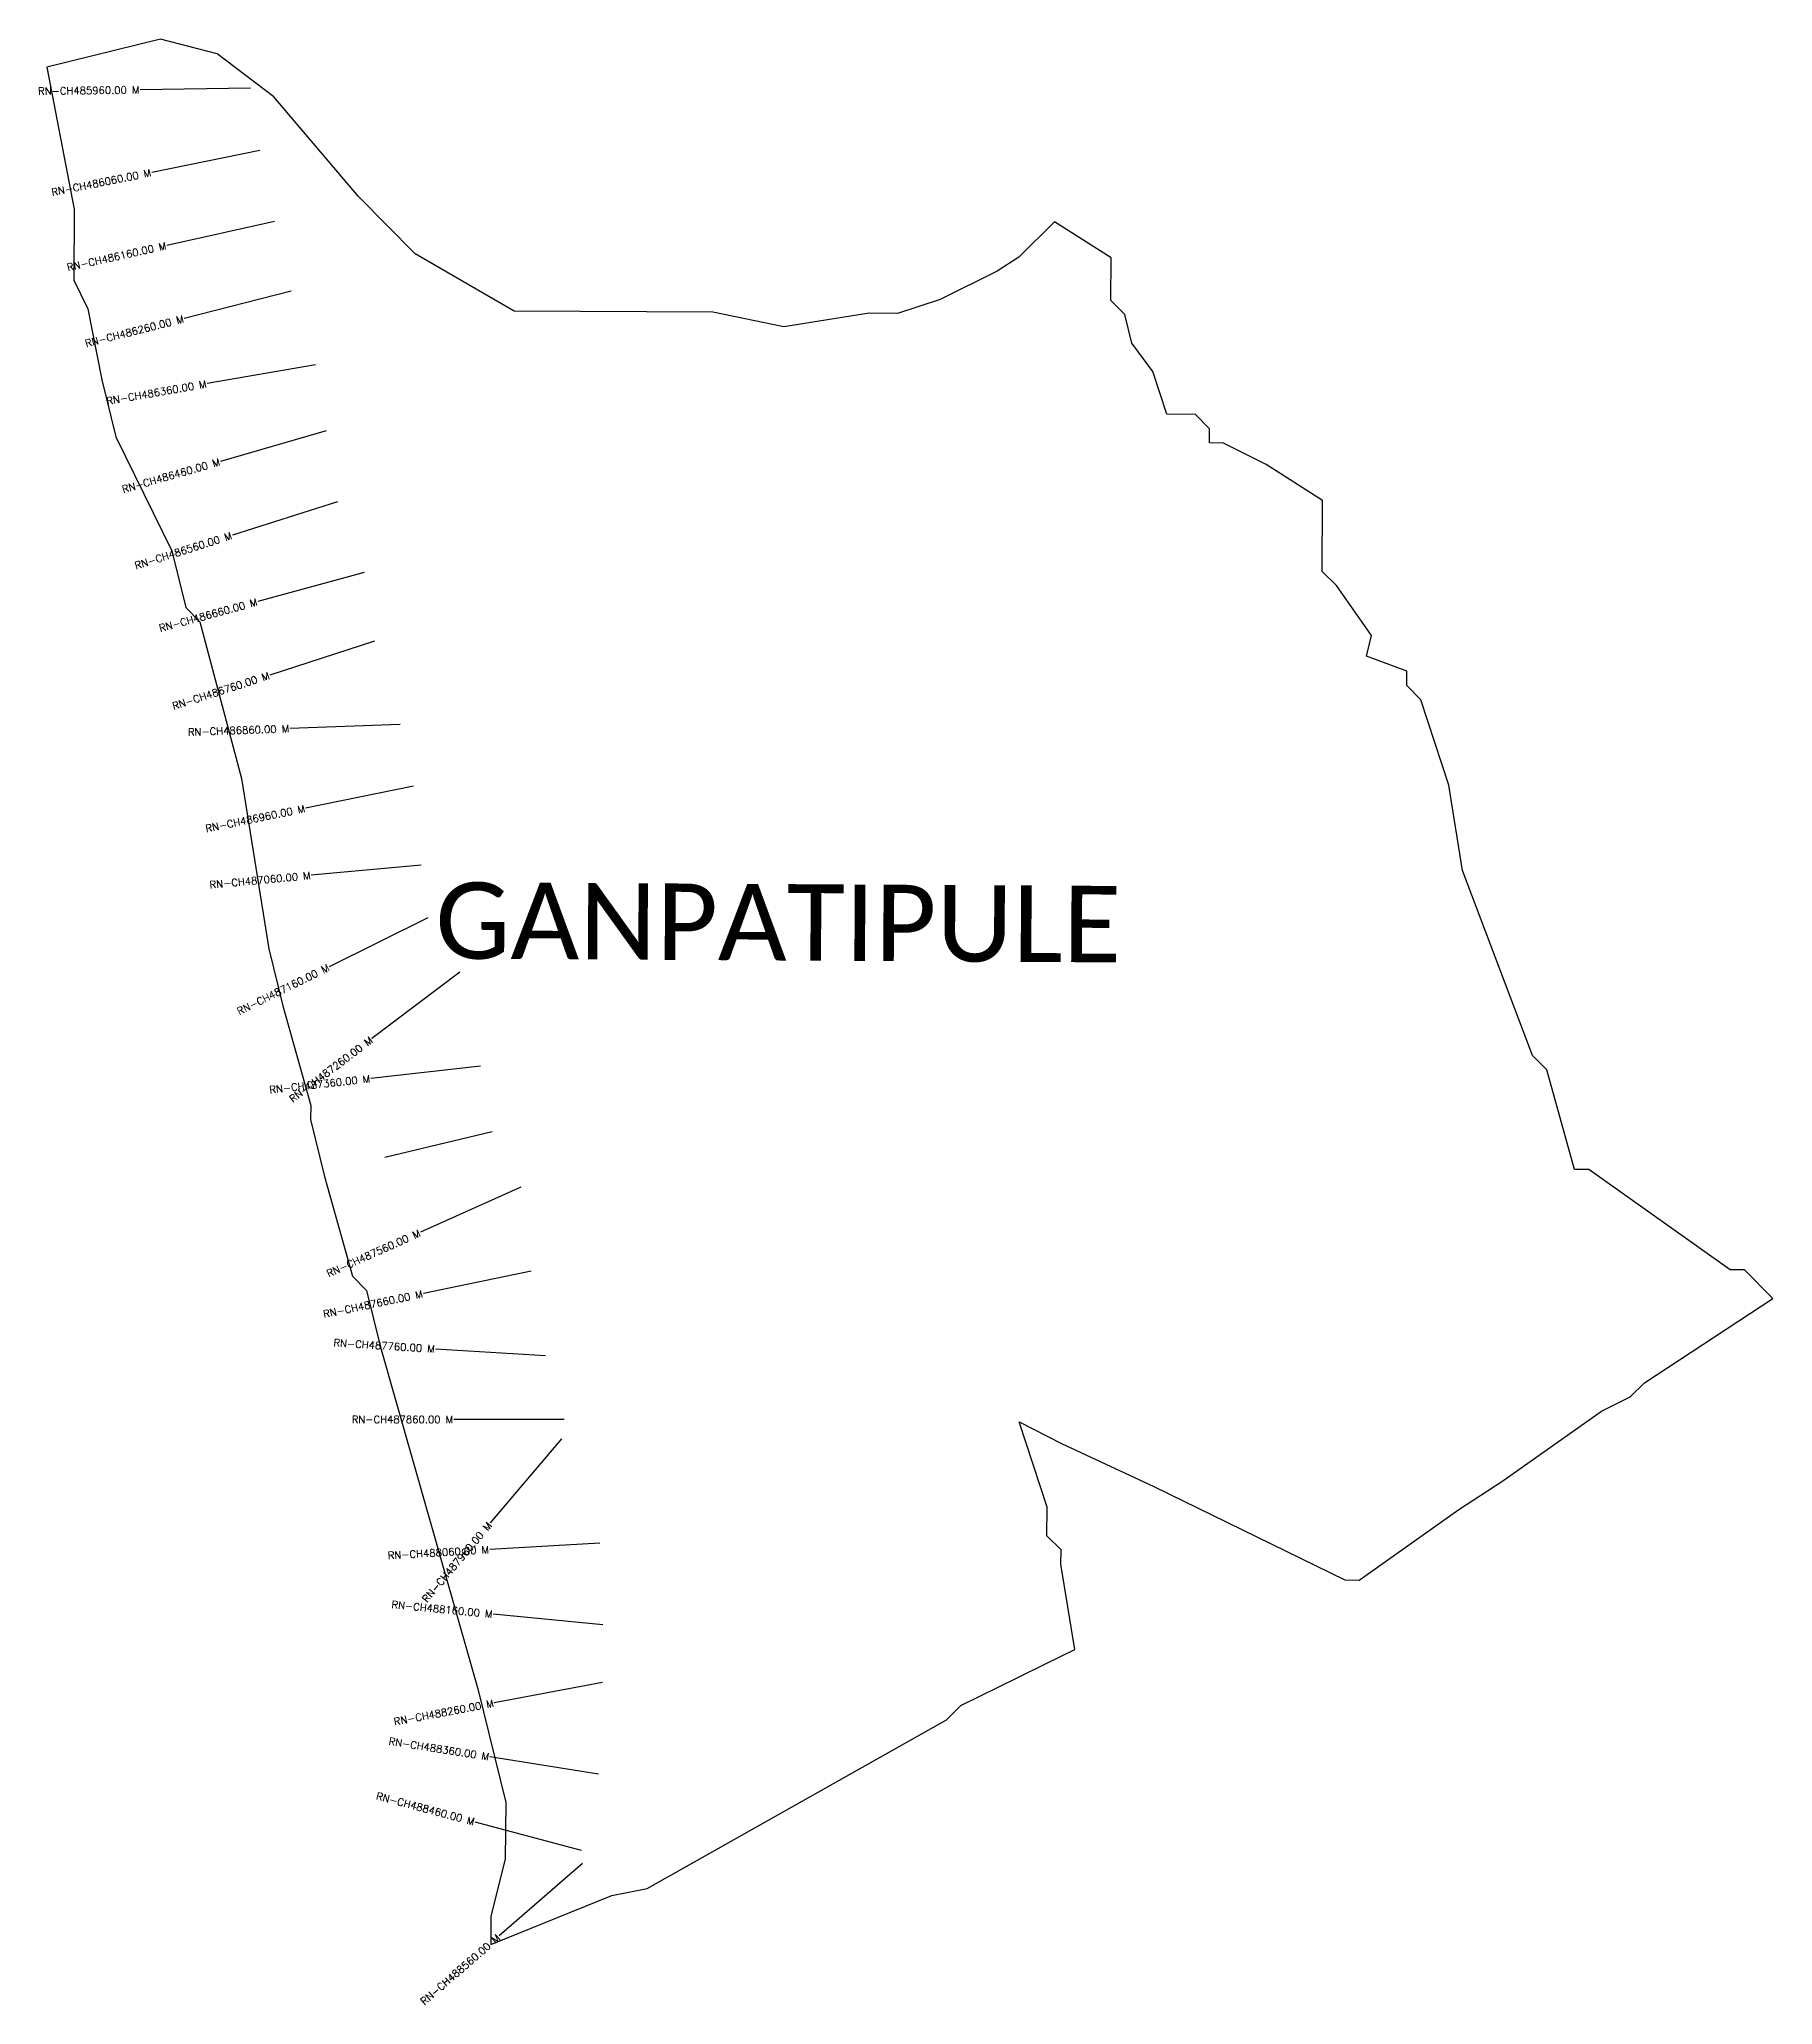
# Model space of a CAD drawing. Header units: metres. Extents: x 315095 to 317455, y 1894897 to 1897573.
import ezdxf
from ezdxf.enums import TextEntityAlignment as Align

# ---------------------------------------------------------------- set-up
doc = ezdxf.new("R2010")
doc.units = ezdxf.units.M
for name, color, linetype in [('CS', 134, 'Continuous'), ('CSMark', 6, 'Continuous'), ('VILLAGE BOUNDRY', 10, 'Continuous'), ('VILLAGE NAME', 250, 'Continuous')]:
    doc.layers.add(name, color=color, linetype=linetype)
doc.styles.get("Standard").update_dxf_attribs({"font": 'simplex.shx'})

msp = doc.modelspace()

# ---------------------------------------------------------------- linework, layer by layer
at = {"layer": 'CS'}
for p, q in [((315382.4, 1897506.4), (315232.4, 1897504.3)), ((315395, 1897421.4), (315248, 1897391.8)), ((315415, 1897325), (315268.6, 1897292.4)), ((315437.7, 1897230), (315292.3, 1897192.9)), ((315471.2, 1897130), (315323.5, 1897104.2)), ((315485.7, 1897039.9), (315341.5, 1896998.4)), ((315500.8, 1896943.3), (315357.8, 1896898)), ((315537.1, 1896847.2), (315392.5, 1896807.5)), ((315551.5, 1896753.8), (315408.8, 1896707.5)), ((315586.1, 1896640.1), (315436.2, 1896634.8)), ((315604.5, 1896556.4), (315457.6, 1896526.2)), ((315614.7, 1896448.9), (315465.3, 1896434.9)), ((315624, 1896377), (315489.6, 1896310.5)), ((315667.5, 1896303.2), (315547.9, 1896212.7)), ((315695.4, 1896174.9), (315546.4, 1896158.2)), ((315711.3, 1896085.7), (315565.4, 1896050.8)), ((315750.6, 1896010.2), (315613.8, 1895948.9)), ((315764.6, 1895896), (315617.8, 1895865.5)), ((315784, 1895780.5), (315634.3, 1895790)), ((315809.4, 1895694), (315659.4, 1895694.1)), ((315805.7, 1895667.8), (315708.8, 1895553.3)), ((315857.9, 1895525.8), (315708.2, 1895517)), ((315862.2, 1895414.4), (315712.9, 1895428.9)), ((315861.8, 1895335.9), (315714.4, 1895308.2)), ((315856.3, 1895211.3), (315708.2, 1895234.7)), ((315833.2, 1895107.2), (315688.3, 1895146.1)), ((315834.3, 1895089.5), (315721, 1894991.2))]:
    msp.add_line(p, q, dxfattribs=at)
at = {"layer": 'VILLAGE BOUNDRY'}
msp.add_lwpolyline([(317147, 1896170.1), (317127.8, 1896189.6), (317032.5, 1896441.5), (317013.9, 1896557.6), (316975.8, 1896673.8), (316956.6, 1896693.3), (316956.7, 1896712.6), (316901.5, 1896733.1), (316908.7, 1896761.2), (316860.7, 1896829.2), (316841.5, 1896848.6), (316842, 1896945.3), (316764.9, 1896994.1), (316707.1, 1897023.4), (316687.8, 1897023.5), (316687.9, 1897042.8), (316668.7, 1897062.3), (316630, 1897062.5), (316611, 1897120.6), (316582.2, 1897159.4), (316572.7, 1897198.2), (316553.5, 1897217.6), (316553.9, 1897275.6), (316476.8, 1897324.4), (316428.2, 1897276.3), (316399.1, 1897257.2), (316321.5, 1897218.9), (316263.4, 1897199.9), (316224.8, 1897200.1), (316108.6, 1897181.4), (316012.1, 1897201.3), (315741.3, 1897202.9), (315606.5, 1897281), (315529.5, 1897358.8), (315414.3, 1897494.8), (315337.3, 1897553.2), (315260.1, 1897573), (315105.2, 1897535.2), (315142.7, 1897341.6), (315142.2, 1897244.9), (315161.3, 1897206.2), (315180.1, 1897109.4), (315199, 1897031.9), (315275.5, 1896876.8), (315294.4, 1896799.3), (315313.6, 1896779.9), (315370.4, 1896566.9), (315407.7, 1896334.6), (315426.7, 1896257.2), (315464.5, 1896121.6), (315464.4, 1896102.3), (315483.4, 1896024.8), (315521.2, 1895889.3), (315540.5, 1895869.8), (315559.4, 1895792.4), (315692.1, 1895327.6), (315729.9, 1895172.7), (315729.4, 1895095.4), (315709.7, 1895018.1), (315709.5, 1894979.4), (315874.2, 1895046.2), (315922.6, 1895055.6), (316329.9, 1895285.3), (316349.4, 1895304.6), (316426.9, 1895342.8), (316465.7, 1895361.9), (316504.5, 1895381), (316485.8, 1895497.1), (316485.9, 1895516.5), (316466.7, 1895535.9), (316466.9, 1895574.6), (316428.9, 1895690.8), (316486.7, 1895661.5), (316612.1, 1895602.8), (316872.4, 1895475.6), (316891.7, 1895475.5), (317027.6, 1895571.4), (317085.8, 1895609.8), (317221.7, 1895705.6), (317260.5, 1895724.8), (317280, 1895744), (317454.6, 1895859), (317416.1, 1895897.9), (317396.8, 1895898), (317204.2, 1896034.5), (317184.9, 1896034.6)], close=True, dxfattribs=at)

# ---------------------------------------------------------------- texts
at = {"layer": 'CSMark'}
for s, rotation, p in [('RN-CH485960.00 M', 0.7861, (315231.4, 1897504.3)), ('RN-CH486060.00 M', 11.3646, (315247, 1897391.7)), ('RN-CH486160.00 M', 12.5557, (315267.6, 1897292.2)), ('RN-CH486260.00 M', 14.3053, (315291.4, 1897192.7)), ('RN-CH486360.00 M', 9.9051, (315322.5, 1897104)), ('RN-CH486460.00 M', 16.0702, (315340.6, 1896998.1)), ('RN-CH486560.00 M', 17.5932, (315356.8, 1896897.7)), ('RN-CH486660.00 M', 15.319, (315391.5, 1896807.3)), ('RN-CH486760.00 M', 17.9507, (315407.8, 1896707.2)), ('RN-CH486860.00 M', 2.052, (315435.2, 1896634.7)), ('RN-CH486960.00 M', 11.6032, (315456.6, 1896526)), ('RN-CH487060.00 M', 5.3685, (315464.3, 1896434.8)), ('RN-CH487160.00 M', 26.3465, (315488.7, 1896310)), ('RN-CH487260.00 M', 37.1067, (315547.1, 1896212.1)), ('RN-CH487360.00 M', 6.3762, (315545.4, 1896158.1)), ('RN-CH487560.00 M', 24.1484, (315612.8, 1895948.5)), ('RN-CH487660.00 M', 11.736, (315616.8, 1895865.3)), ('RN-CH487760.00 M', 356.3767, (315633.3, 1895790)), ('RN-CH487860.00 M', 359.9558, (315658.4, 1895694.1)), ('RN-CH487960.00 M', 49.7648, (315708.1, 1895552.5)), ('RN-CH488060.00 M', 3.3545, (315707.2, 1895516.9)), ('RN-CH488160.00 M', 354.4517, (315711.9, 1895429)), ('RN-CH488260.00 M', 10.6658, (315713.4, 1895308)), ('RN-CH488360.00 M', 351.0362, (315707.2, 1895234.8)), ('RN-CH488460.00 M', 344.9924, (315687.3, 1895146.3)), ('RN-CH488560.00 M', 40.9539, (315720.3, 1894990.5))]:
    msp.add_text(s, height=10, rotation=rotation, dxfattribs=at).set_placement(p, align=Align.MIDDLE_RIGHT)
at = {"layer": 'VILLAGE NAME', "insert": (315634.5, 1896425.6), "char_height": 104.042, "attachment_point": 1, "rotation": 359.6762}
msp.add_mtext_dynamic_manual_height_columns('{\\fCalibri|b0|i0|c0|p34;GANPATIPULE}', width=1567.856, gutter_width=520.2, heights=[0], dxfattribs=at)

doc.saveas('drawing.dxf')
